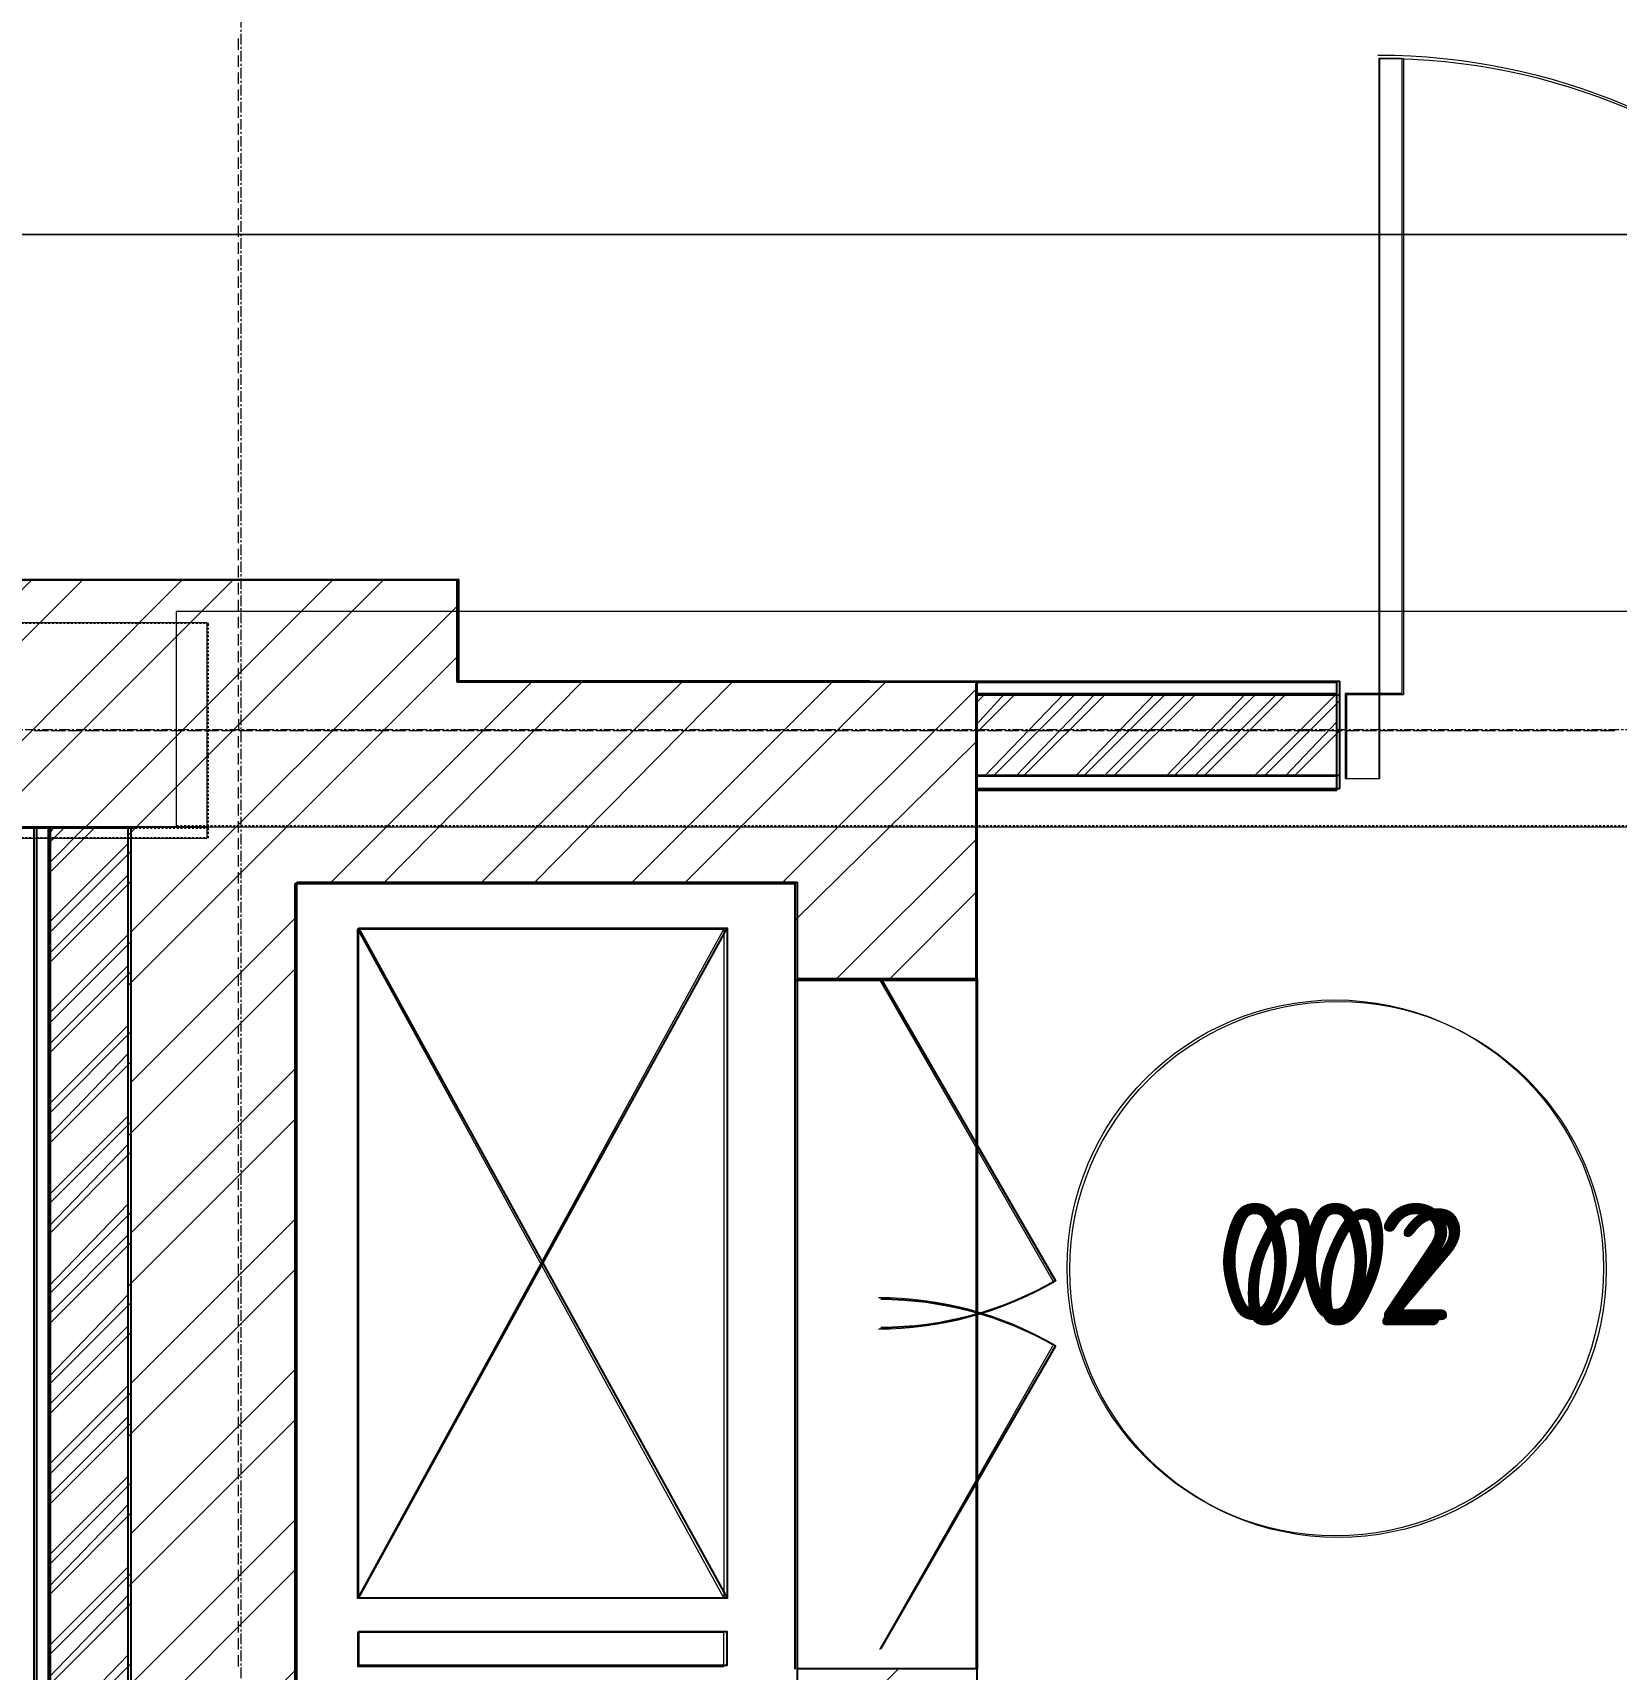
# Model space of a CAD drawing. Header units: millimetres. Extents: x -10178924 to 11692288, y -947381 to 58396.
# Drawn here: x 769948 to 772310, y -788093 to -785650 of the extents above; entities that cross this region are included whole.
import ezdxf

# ---------------------------------------------------------------- set-up
doc = ezdxf.new("R2010")
doc.units = ezdxf.units.MM
for name, pattern in [('HIDDEN', [9.525, 6.35, -3.175]), ('короткая штриховая', [282.222222, 141.111111, -141.111111]), ('осевая', [50.8, 31.75, -6.35, 6.35, -6.35])]:
    doc.linetypes.add(name, pattern=pattern)
for name, color, linetype, lineweight in [('PDF _0', 7, 'Continuous', 9), ('PDF _Разрезы', 7, 'Continuous', 9), ('PDF _Текст', 7, 'Continuous', 5), ('АР_Двери', 250, 'Continuous', 9), ('Балки.1', 7, 'Continuous', 9), ('Двери', 7, 'Continuous', 9), ('Основная ГКЛ', 250, 'Continuous', 9), ('Перегородки', 162, 'Continuous', 9), ('Размеры осевые', 153, 'Continuous', 9), ('Стены.1', 7, 'Continuous', 25), ('ШТРИХОВКА', 252, 'Continuous', 15)]:
    doc.layers.add(name, color=color, linetype=linetype, lineweight=lineweight)
for name, color, linetype in [('PDF _PDF _Марки помещений', 5, 'Continuous'), ('PDF _PDF _Разрезы', 7, 'Continuous'), ('PDF _Балки.1', 7, 'Continuous'), ('PDF _Марки помещений', 5, 'Continuous'), ('PDF _Стены внутр.1', 7, 'Continuous'), ('PDF _Стены.1', 7, 'Continuous'), ('Стены внутр.1', 7, 'Continuous'), ('Тонкая', 7, 'Continuous')]:
    doc.layers.add(name, color=color, linetype=linetype)
for name, color, linetype, true_color in [('PDF _АР_Двери', 7, 'Continuous', 0x545454), ('PDF _Основная ГКЛ', 7, 'Continuous', 0x545454), ('PDF _Перегородки', 7, 'Continuous', 0x0037dd), ('PDF _Размеры осевые', 7, 'Continuous', 0x5d6970), ('PDF _ТОНКАЯ', 7, 'Continuous', 0x006edd), ('PDF _штриховка', 7, 'Continuous', 0x95834a)]:
    doc.layers.add(name, color=color, linetype=linetype, true_color=true_color)
doc.styles.add('ISOCPEUR', font='isocpeui.ttf', dxfattribs={"width": 0.9})
doc.styles.add('PDF ISOCPEUR', font='isocpeur.ttf')

# ---------------------------------------------------------------- blocks, each defined once
blk = doc.blocks.new('*U2234')
at = {"layer": 'АР_Двери'}
for points in [[(-999.4, 0), (-1049.4, 0), (-1049.4, 125), (-999.4, 125)], [(-50, 0), (0, 0), (0, 125), (-50, 125)], [(-50, -949.4), (-85, -949.4), (-85, 0), (-50, 0)]]:
    blk.add_lwpolyline(points, close=True, dxfattribs=at)
blk.add_arc((-50, 0), 949.4, 180, 270, dxfattribs=at)
at = {"layer": 'Основная ГКЛ', "linetype": 'HIDDEN', "ltscale": 5}
for p, q in [((-1059.4, 125), (-1059.4, 0)), ((10, 0), (10, 125))]:
    blk.add_line(p, q, dxfattribs=at)
blk = doc.blocks.new('A$C5282721b')
at = {"layer": 'Перегородки', "lineweight": 20, "true_color": 0x000000, "transparency": 33554687}
h = blk.add_hatch(dxfattribs=at)
h.set_pattern_fill('ANSI32', color=18, scale=10)
h.set_pattern_definition([(45, (-2681.59, 241515.3), (-67.35192, 67.35192), []), (45, (-2636.69, 241515.3), (-67.35192, 67.35192), [])])
h.paths.add_polyline_path([(49358.981, -5847.958), (48997.987, -5847.958), (48997.987, -5967.958), (49539.073, -5967.958), (49539.073, -5847.958), (49478.981, -5847.958)])
h = blk.add_hatch(dxfattribs=at)
h.set_pattern_fill('ANSI32', color=18, scale=10)
h.set_pattern_definition([(45, (-2611.28, 234003.82), (-67.35192, 67.35192), []), (45, (-2566.37, 234003.82), (-67.35192, 67.35192), [])])
h.paths.add_polyline_path([(47735.543, -10999.487), (47615.543, -10999.487), (47615.543, -11596.906), (47735.543, -11596.906)])
h.paths.add_polyline_path([(47735.543, -9093.422), (47615.543, -9093.422), (47615.543, -9964.487), (47735.543, -9964.487)])
h.paths.add_polyline_path([(47615.543, -8058.422), (47735.543, -8058.422), (47735.543, -6046.445), (47615.543, -6046.445)])
at = {"layer": 'ШТРИХОВКА', "ltscale": 100, "true_color": 0x000000, "transparency": 33554687}
h = blk.add_hatch(dxfattribs=at)
h.set_pattern_fill('ANSI31', color=18, scale=50)
h.set_pattern_definition([(45, (-84344.04, 22834.88), (-112.2532, 112.2532), [])])
h.paths.add_polyline_path([(48997.987, -7673.422), (47735.543, -7673.422), (47735.543, -6046.445), (47382.946, -6046.445), (47382.946, -5676.669), (48224.83, -5676.669), (48224.83, -5827.958), (48997.987, -5827.958), (48997.987, -6271.605), (48729.504, -6271.605), (48729.504, -6127.958), (47983.364, -6127.958), (47983.364, -7373.422), (48729.504, -7373.422), (48729.504, -7301.605), (48997.987, -7301.605)])
at = {"color": 18, "linetype": 'короткая штриховая', "ltscale": 0.02, "true_color": 0x000000, "transparency": 33554687}
blk.add_line((30165.416, -6046.445), (47851.287, -6046.445), dxfattribs=at)
at = {"color": 18, "true_color": 0x000000, "transparency": 33554687}
for p, q in [((48729.504, -6271.605), (48729.504, -7301.605)), ((48997.987, -6271.605), (48997.987, -7301.605))]:
    blk.add_line(p, q, dxfattribs=at)
at = {"color": 18, "linetype": 'Continuous', "true_color": 0x000000, "transparency": 33554687, "flags": 128}
blk.add_lwpolyline([(47735.543, -6046.445), (47735.543, -7658.586)], dxfattribs=at)
at = {"layer": 'PDF _Марки помещений', "color": 18, "lineweight": 9, "true_color": 0x000000, "transparency": 33554687}
blk.add_circle((49536.529, -6705.753), 400.064, dxfattribs=at)
at = {"layer": 'PDF _Разрезы', "color": 18, "lineweight": 9, "true_color": 0x000000, "transparency": 33554687}
blk.add_lwpolyline([(-3851.775, -5161.054), (61037.167, -5161.054)], dxfattribs=at)
at = {"layer": 'Балки.1', "color": 18, "linetype": 'короткая штриховая', "ltscale": 0.02, "true_color": 0x000000, "transparency": 33554687}
for p, q in [((47803.888, -5723.414), (50913.848, -5723.414)), ((47803.888, -6043.414), (47803.888, -5723.414)), ((30165.416, -5741.281), (47851.287, -5741.281)), ((47851.287, -6061.281), (47851.287, -5741.281)), ((47803.888, -6043.414), (50913.848, -6043.414)), ((30165.416, -6061.281), (47851.287, -6061.281))]:
    blk.add_line(p, q, dxfattribs=at)
at = {"layer": 'Перегородки', "color": 18, "linetype": 'Continuous', "lineweight": 25, "true_color": 0x000000, "transparency": 33554687}
for p, q in [((48997.987, -5827.958), (49539.073, -5827.958)), ((49539.073, -5987.958), (49539.073, -5827.958)), ((48997.987, -5847.958), (49539.073, -5847.958)), ((48997.987, -5967.958), (49539.073, -5967.958)), ((48997.987, -5987.958), (49539.073, -5987.958))]:
    blk.add_line(p, q, dxfattribs=at)
at = {"layer": 'Перегородки', "color": 18, "lineweight": 25, "true_color": 0x000000, "transparency": 33554687}
for p, q in [((47595.543, -8058.422), (47595.543, -6046.445)), ((47615.543, -8058.422), (47615.543, -6046.445))]:
    blk.add_line(p, q, dxfattribs=at)
at = {"layer": 'Размеры осевые', "color": 251, "linetype": 'осевая', "ltscale": 0.5, "transparency": 33554687}
for p, q in [((47900, -19000), (47900, 1500)), ((-9750, -5900), (57900, -5900))]:
    blk.add_line(p, q, dxfattribs=at)
at = {"layer": 'Стены внутр.1', "color": 18, "true_color": 0x000000, "transparency": 33554687}
for p, q in [((48837.987, -5827.958), (48997.987, -5827.958)), ((48997.987, -5967.958), (48997.987, -5856.515))]:
    blk.add_line(p, q, dxfattribs=at)
at = {"layer": 'Стены внутр.1', "color": 18, "linetype": 'Continuous', "true_color": 0x000000, "transparency": 33554687}
for p, q in [((48729.504, -6271.605), (48769.504, -6271.605)), ((48769.504, -6271.605), (48997.987, -6271.605)), ((48729.504, -7301.605), (48769.504, -7301.605)), ((48769.504, -7301.605), (48997.987, -7301.605))]:
    blk.add_line(p, q, dxfattribs=at)
at = {"layer": 'Стены внутр.1', "color": 18, "linetype": 'Continuous', "true_color": 0x000000, "transparency": 33554687, "flags": 128}
for points in [[(48837.987, -5827.958), (48224.83, -5827.958)], [(48997.987, -6271.605), (48997.987, -5827.958)], [(47735.543, -6046.445), (47735.543, -7673.422)], [(47983.364, -6127.958), (48729.504, -6127.958)], [(47983.364, -7373.422), (47983.364, -6127.958)], [(48729.504, -6127.958), (48729.504, -6271.605)], [(48729.504, -7301.605), (48729.504, -7373.422)], [(48997.987, -7561.98), (48997.987, -7301.605)]]:
    blk.add_lwpolyline(points, dxfattribs=at)
at = {"layer": 'Стены.1', "color": 18, "linetype": 'Continuous', "true_color": 0x000000, "transparency": 33554687, "flags": 128}
for points in [[(47823.001, -5676.669), (47382.946, -5676.669), (47382.946, -6046.445), (47735.543, -6046.445)], [(48224.83, -5827.958), (48224.83, -5676.669), (47823.001, -5676.669)]]:
    blk.add_lwpolyline(points, dxfattribs=at)
at = {"layer": 'Тонкая', "color": 18, "ltscale": 100, "true_color": 0x000000, "transparency": 33554687}
for p, q in [((48075.095, -7196.478), (48625.095, -6196.478)), ((48075.095, -6196.478), (48625.095, -7196.478)), ((48729.504, -6271.605), (48729.504, -7301.605)), ((48997.987, -6271.605), (48997.987, -7301.605)), ((48997.987, -6271.605), (48997.987, -7301.605))]:
    blk.add_line(p, q, dxfattribs=at)
for points in [[(48075.095, -6196.478), (48625.095, -6196.478), (48625.095, -7196.478), (48075.095, -7196.478)], [(48075.095, -7296.478), (48625.095, -7296.478), (48625.095, -7246.478), (48075.095, -7246.478)]]:
    blk.add_lwpolyline(points, close=True, dxfattribs=at)
for points in [[(48854.504, -6271.605), (49115.097, -6722.965, -0.1316525), (48854.504, -6792.791)], [(48854.504, -7271.605), (49115.097, -6820.245, 0.1316525), (48854.504, -6750.419)]]:
    blk.add_lwpolyline(points, format="xyb", dxfattribs=at)
at = {"layer": 'Двери', "color": 18, "linetype": 'Continuous', "ltscale": 2, "true_color": 0x000000, "transparency": 33554687, "rotation": 180.0000000014479}
blk.add_blockref('*U2234', (49549.073, -5847.958), dxfattribs=at)
at = {"layer": 'PDF _Марки помещений', "color": 18, "lineweight": 9, "true_color": 0x000000, "transparency": 33554687, "insert": (49373.555, -6789.468), "char_height": 175, "attachment_point": 7, "style": 'ISOCPEUR'}
blk.add_mtext('002', dxfattribs=at)

msp = doc.modelspace()

# ---------------------------------------------------------------- linework, layer by layer
at = {"layer": 'PDF _0', "lineweight": 25}
for points in [[(752521.3, -786835.7), (770207.5, -786835.7)], [(770089.7, -786835.7), (770089.7, -788448.5)], [(771084.6, -787064.3), (771084.6, -788093)], [(771355.5, -787064.3), (771355.5, -788093)]]:
    msp.add_lwpolyline(points, dxfattribs=at)
at = {"layer": 'PDF _PDF _Марки помещений', "lineweight": 9}
msp.add_circle((771891, -787494), 400, dxfattribs=at)
at = {"layer": 'PDF _PDF _Разрезы', "lineweight": 9}
msp.add_lwpolyline([(718506.2, -785950.9), (783388.3, -785950.9)], dxfattribs=at)
at = {"layer": 'PDF _АР_Двери', "lineweight": 9}
for points in [[(771956.6, -785688.4), (771990.5, -785688.4), (771990.5, -786636.7), (771956.6, -786636.7)], [(771956.6, -786636.7), (771905.8, -786636.7), (771905.8, -786763.7), (771956.6, -786763.7)]]:
    msp.add_lwpolyline(points, close=True, dxfattribs=at)
msp.add_arc((771954.6, -786634.6), 950.4, 0, 90, dxfattribs=at)
at = {"layer": 'PDF _Балки.1', "lineweight": 9}
for points in [[(773269, -786835.7), (773269, -786514), (770161.8, -786514), (770161.8, -786835.7)], [(770207.5, -786530.9), (752521.3, -786530.9), (752521.3, -786852.6), (770207.5, -786852.6)], [(770208.3, -786852.6), (770208.3, -786530.9)], [(770161.7, -786835.7), (773268.9, -786835.7)]]:
    msp.add_lwpolyline(points, dxfattribs=at)
at = {"layer": 'PDF _Основная ГКЛ', "lineweight": 9}
msp.add_lwpolyline([(771893.1, -786636.7), (771893.1, -786763.7)], dxfattribs=at)
at = {"layer": 'PDF _Перегородки', "color": 5, "lineweight": 25}
for points in [[(771355.5, -786619.8), (771893.1, -786619.8)], [(771893.1, -786780.7), (771893.1, -786619.8)], [(771355.5, -786636.7), (771893.1, -786636.7)], [(771355.5, -786759.5), (771893.1, -786759.5)], [(771355.5, -786780.7), (771893.1, -786780.7)], [(770110.9, -788850.8), (769950, -788850.8), (769950, -786835.8)], [(769971.2, -788850.8), (769971.2, -786835.8)]]:
    msp.add_lwpolyline(points, dxfattribs=at)
at = {"layer": 'PDF _Перегородки', "color": 5, "lineweight": 20}
for points in [[(771355.5, -786683.3), (771397.8, -786636.7)], [(771368.2, -786759.5), (771486.7, -786636.7)], [(771414.8, -786759.5), (771533.3, -786636.7)], [(771503.7, -786759.5), (771622.2, -786636.7)], [(771546, -786759.5), (771668.8, -786636.7)], [(771639.1, -786759.5), (771757.7, -786636.7)], [(771681.5, -786759.5), (771804.2, -786636.7)], [(771770.4, -786759.5), (771893.1, -786636.7)], [(771816.9, -786759.5), (771893.1, -786679.1)], [(769971.2, -786848.4), (769979.7, -786835.7)], [(769971.2, -786890.7), (770026.2, -786835.7)], [(769971.2, -786979.6), (770089.7, -786861.1)], [(769971.2, -787026.2), (770089.7, -786907.7)], [(769971.2, -787115.1), (770089.7, -786996.6)], [(769971.2, -787161.7), (770089.7, -787043.1)], [(769971.2, -787250.6), (770089.7, -787132)], [(769971.2, -787297.1), (770089.7, -787174.4)], [(769971.2, -787386), (770089.7, -787267.5)], [(769971.2, -787432.6), (770089.7, -787309.8)], [(769971.2, -787521.5), (770089.7, -787398.7)], [(769971.2, -787563.8), (770089.7, -787445.3)], [(769971.2, -787657), (770089.7, -787534.2)], [(769971.2, -787699.3), (770089.7, -787580.8)], [(769971.2, -787788.2), (770089.7, -787669.7)], [(769971.2, -787834.8), (770089.7, -787716.2)], [(769971.2, -787923.7), (770089.7, -787805.1)], [(769971.2, -787970.2), (770089.7, -787847.5)], [(769971.2, -788059.1), (770089.7, -787940.6)], [(769971.2, -788105.7), (770089.7, -787982.9)], [(769971.2, -788194.6), (770089.7, -788071.8)]]:
    msp.add_lwpolyline(points, dxfattribs=at)
at = {"layer": 'PDF _Размеры осевые', "lineweight": 9}
for points in [[(770254.8, -785654.6), (770254.8, -785654.6)], [(770254.8, -785675.7), (770254.8, -785658.8)], [(770254.8, -785680), (770254.8, -785680)], [(770254.8, -785701.1), (770254.8, -785684.2)], [(770254.8, -785705.4), (770254.8, -785705.4)], [(770254.8, -785726.5), (770254.8, -785709.6)], [(770254.8, -785730.8), (770254.8, -785730.8)], [(770254.8, -785751.9), (770254.8, -785735)], [(770254.8, -785756.2), (770254.8, -785756.2)], [(770254.8, -785777.3), (770254.8, -785760.4)], [(770254.8, -785781.6), (770254.8, -785781.6)], [(770254.8, -785802.7), (770254.8, -785785.8)], [(770254.8, -785807), (770254.8, -785807)], [(770254.8, -785828.1), (770254.8, -785811.2)], [(770254.8, -785832.4), (770254.8, -785832.4)], [(770254.8, -785853.5), (770254.8, -785836.6)], [(770254.8, -785857.8), (770254.8, -785857.8)], [(770254.8, -785878.9), (770254.8, -785862)], [(770254.8, -785883.2), (770254.8, -785883.2)], [(770254.8, -785904.3), (770254.8, -785887.4)], [(770254.8, -785908.6), (770254.8, -785908.6)], [(770254.8, -785929.7), (770254.8, -785912.8)], [(770254.8, -785934), (770254.8, -785934)], [(770254.8, -785955.1), (770254.8, -785938.2)], [(770254.8, -785959.4), (770254.8, -785959.4)], [(770254.8, -785980.5), (770254.8, -785963.6)], [(770254.8, -785984.8), (770254.8, -785984.8)], [(770254.8, -786005.9), (770254.8, -785989)], [(770254.8, -786010.2), (770254.8, -786010.2)], [(770254.8, -786031.3), (770254.8, -786014.4)], [(770254.8, -786035.6), (770254.8, -786035.6)], [(770254.8, -786056.7), (770254.8, -786039.8)], [(770254.8, -786061), (770254.8, -786061)], [(770254.8, -786082.1), (770254.8, -786065.2)], [(770254.8, -786086.4), (770254.8, -786086.4)], [(770254.8, -786107.5), (770254.8, -786090.6)], [(770254.8, -786111.8), (770254.8, -786111.8)], [(770254.8, -786132.9), (770254.8, -786116)], [(770254.8, -786137.2), (770254.8, -786137.2)], [(770254.8, -786158.3), (770254.8, -786141.4)], [(770254.8, -786162.6), (770254.8, -786162.6)], [(770254.8, -786183.7), (770254.8, -786166.8)], [(770254.8, -786188), (770254.8, -786188)], [(770254.8, -786209.1), (770254.8, -786192.2)], [(770254.8, -786213.4), (770254.8, -786213.4)], [(770254.8, -786234.6), (770254.8, -786217.6)], [(770254.8, -786238.8), (770254.8, -786238.8)], [(770254.8, -786260), (770254.8, -786243)], [(770254.8, -786264.2), (770254.8, -786264.2)], [(770254.8, -786285.3), (770254.8, -786268.4)], [(770254.8, -786289.6), (770254.8, -786289.6)], [(770254.8, -786310.7), (770254.8, -786293.8)], [(770254.8, -786315), (770254.8, -786315)], [(770254.8, -786336.1), (770254.8, -786319.2)], [(770254.8, -786340.4), (770254.8, -786340.4)], [(770254.8, -786361.6), (770254.8, -786344.6)], [(770254.8, -786365.8), (770254.8, -786365.8)], [(770254.8, -786387), (770254.8, -786370)], [(770254.8, -786391.2), (770254.8, -786391.2)], [(770254.8, -786412.3), (770254.8, -786395.4)], [(770254.8, -786416.6), (770254.8, -786416.6)], [(770254.8, -786437.8), (770254.8, -786420.8)], [(770254.8, -786442), (770254.8, -786442)], [(770254.8, -786463.2), (770254.8, -786446.2)], [(770254.8, -786467.4), (770254.8, -786467.4)], [(770254.8, -786488.6), (770254.8, -786471.6)], [(770254.8, -786492.8), (770254.8, -786492.8)], [(770254.8, -786514), (770254.8, -786497)], [(770254.8, -786518.2), (770254.8, -786518.2)], [(770254.8, -786539.3), (770254.8, -786522.4)], [(770254.8, -786543.6), (770254.8, -786543.6)], [(770254.8, -786564.8), (770254.8, -786547.8)], [(770254.8, -786569), (770254.8, -786569)], [(770254.8, -786590.2), (770254.8, -786573.2)], [(770254.8, -786594.4), (770254.8, -786594.4)], [(770254.8, -786615.6), (770254.8, -786598.6)], [(770254.8, -786619.8), (770254.8, -786619.8)], [(770254.8, -786641), (770254.8, -786624)], [(770254.8, -786645.2), (770254.8, -786645.2)], [(770254.8, -786666.4), (770254.8, -786649.4)], [(770254.8, -786670.6), (770254.8, -786670.6)], [(769950, -786691.8), (769954.3, -786691.8), (769971.2, -786691.8)], [(769975.4, -786691.8), (769979.7, -786691.8), (769996.6, -786691.8)], [(770000.8, -786691.8), (770005.1, -786691.8), (770022, -786691.8)], [(770026.2, -786691.8), (770030.5, -786691.8), (770047.4, -786691.8)], [(770051.6, -786691.8), (770055.9, -786691.8), (770072.8, -786691.8)], [(770077, -786691.8), (770081.3, -786691.8), (770098.2, -786691.8)], [(770102.4, -786691.8), (770106.7, -786691.8), (770123.6, -786691.8)], [(770127.8, -786691.8), (770132.1, -786691.8), (770149, -786691.8)], [(770153.2, -786691.8), (770157.5, -786691.8), (770174.4, -786691.8)], [(770178.6, -786691.8), (770182.9, -786691.8), (770199.8, -786691.8)], [(770204, -786691.8), (770208.3, -786691.8), (770225.2, -786691.8)], [(770229.4, -786691.8), (770233.7, -786691.8), (770250.6, -786691.8)], [(770254.8, -786674.8), (770254.8, -786691.8), (770259.1, -786691.8), (770276, -786691.8)], [(770254.8, -786696), (770254.8, -786696)], [(770280.2, -786691.8), (770284.5, -786691.8), (770301.4, -786691.8)], [(770305.6, -786691.8), (770309.9, -786691.8), (770326.8, -786691.8)], [(770331, -786691.8), (770335.3, -786691.8), (770352.2, -786691.8)], [(770356.4, -786691.8), (770360.7, -786691.8), (770377.6, -786691.8)], [(770381.8, -786691.8), (770386.1, -786691.8), (770403, -786691.8)], [(770407.2, -786691.8), (770411.5, -786691.8), (770428.4, -786691.8)], [(770432.6, -786691.8), (770436.9, -786691.8), (770453.8, -786691.8)], [(770458, -786691.8), (770462.3, -786691.8), (770479.2, -786691.8)], [(770483.4, -786691.8), (770487.7, -786691.8), (770504.6, -786691.8)], [(770508.8, -786691.8), (770513.1, -786691.8), (770530, -786691.8)], [(770534.2, -786691.8), (770538.5, -786691.8), (770555.4, -786691.8)], [(770559.6, -786691.8), (770563.9, -786691.8), (770580.8, -786691.8)], [(770585, -786691.8), (770589.3, -786691.8), (770606.2, -786691.8)], [(770610.4, -786691.8), (770614.7, -786691.8), (770631.6, -786691.8)], [(770635.8, -786691.8), (770640.1, -786691.8), (770657, -786691.8)], [(770661.2, -786691.8), (770665.5, -786691.8), (770682.4, -786691.8)], [(770686.6, -786691.8), (770690.9, -786691.8), (770707.8, -786691.8)], [(770712, -786691.8), (770716.3, -786691.8), (770733.2, -786691.8)], [(770737.4, -786691.8), (770741.7, -786691.8), (770758.6, -786691.8)], [(770762.8, -786691.8), (770767.1, -786691.8), (770784, -786691.8)], [(770788.2, -786691.8), (770792.5, -786691.8), (770809.4, -786691.8)], [(770813.6, -786691.8), (770817.9, -786691.8), (770834.8, -786691.8)], [(770839, -786691.8), (770843.3, -786691.8), (770860.2, -786691.8)], [(770864.4, -786691.8), (770868.7, -786691.8), (770885.6, -786691.8)], [(770889.8, -786691.8), (770894.1, -786691.8), (770911, -786691.8)], [(770915.2, -786691.8), (770919.5, -786691.8), (770936.4, -786691.8)], [(770940.6, -786691.8), (770944.9, -786691.8), (770961.8, -786691.8)], [(770966, -786691.8), (770970.3, -786691.8), (770987.2, -786691.8)], [(770991.4, -786691.8), (770995.7, -786691.8), (771012.6, -786691.8)], [(771016.8, -786691.8), (771021.1, -786691.8), (771038, -786691.8)], [(771042.2, -786691.8), (771046.5, -786691.8), (771063.4, -786691.8)], [(771067.6, -786691.8), (771071.9, -786691.8), (771088.8, -786691.8)], [(771093, -786691.8), (771097.3, -786691.8), (771114.2, -786691.8)], [(771118.4, -786691.8), (771122.7, -786691.8), (771139.6, -786691.8)], [(771143.8, -786691.8), (771148.1, -786691.8), (771165, -786691.8)], [(771169.2, -786691.8), (771173.5, -786691.8), (771190.4, -786691.8)], [(771194.6, -786691.8), (771198.9, -786691.8), (771215.8, -786691.8)], [(771220, -786691.8), (771224.3, -786691.8), (771241.2, -786691.8)], [(771245.4, -786691.8), (771249.7, -786691.8), (771266.6, -786691.8)], [(771270.8, -786691.8), (771275.1, -786691.8), (771292, -786691.8)], [(771296.2, -786691.8), (771300.5, -786691.8), (771317.4, -786691.8)], [(771321.6, -786691.8), (771325.9, -786691.8), (771342.8, -786691.8)], [(771347, -786691.8), (771351.3, -786691.8), (771368.2, -786691.8)], [(771372.4, -786691.8), (771376.7, -786691.8), (771393.6, -786691.8)], [(771397.8, -786691.8), (771402.1, -786691.8), (771419, -786691.8)], [(771423.2, -786691.8), (771427.5, -786691.8), (771444.4, -786691.8)], [(771448.6, -786691.8), (771452.9, -786691.8), (771469.8, -786691.8)], [(771474, -786691.8), (771478.3, -786691.8), (771495.2, -786691.8)], [(771499.4, -786691.8), (771503.7, -786691.8), (771520.6, -786691.8)], [(771524.8, -786691.8), (771529.1, -786691.8), (771546, -786691.8)], [(771550.2, -786691.8), (771554.5, -786691.8), (771571.4, -786691.8)], [(771575.6, -786691.8), (771579.9, -786691.8), (771596.8, -786691.8)], [(771601, -786691.8), (771605.3, -786691.8), (771622.2, -786691.8)], [(771626.4, -786691.8), (771630.7, -786691.8), (771647.6, -786691.8)], [(771651.8, -786691.8), (771656.1, -786691.8), (771673, -786691.8)], [(771677.2, -786691.8), (771681.5, -786691.8), (771698.4, -786691.8)], [(771702.6, -786691.8), (771706.9, -786691.8), (771723.8, -786691.8)], [(771728, -786691.8), (771732.3, -786691.8), (771749.2, -786691.8)], [(771753.4, -786691.8), (771757.7, -786691.8), (771774.6, -786691.8)], [(771778.8, -786691.8), (771783.1, -786691.8), (771800, -786691.8)], [(771804.2, -786691.8), (771808.5, -786691.8), (771825.4, -786691.8)], [(771829.6, -786691.8), (771833.9, -786691.8), (771850.8, -786691.8)], [(771855, -786691.8), (771859.3, -786691.8), (771876.2, -786691.8)], [(771880.4, -786691.8), (771884.7, -786691.8), (771901.6, -786691.8)], [(771905.8, -786691.8), (771910.1, -786691.8), (771927, -786691.8)], [(771931.2, -786691.8), (771935.5, -786691.8), (771952.4, -786691.8)], [(771956.6, -786691.8), (771960.9, -786691.8), (771977.8, -786691.8)], [(771982, -786691.8), (771986.3, -786691.8), (772003.2, -786691.8)], [(772007.4, -786691.8), (772011.7, -786691.8), (772028.6, -786691.8)], [(772032.8, -786691.8), (772037.1, -786691.8), (772054, -786691.8)], [(772058.2, -786691.8), (772062.5, -786691.8), (772079.4, -786691.8)], [(772083.6, -786691.8), (772087.9, -786691.8), (772104.8, -786691.8)], [(772109, -786691.8), (772113.3, -786691.8), (772130.2, -786691.8)], [(772134.4, -786691.8), (772138.7, -786691.8), (772155.6, -786691.8)], [(772159.8, -786691.8), (772164.1, -786691.8), (772181, -786691.8)], [(772185.2, -786691.8), (772189.5, -786691.8), (772206.4, -786691.8)], [(772210.6, -786691.8), (772214.9, -786691.8), (772231.8, -786691.8)], [(772236, -786691.8), (772240.3, -786691.8), (772257.2, -786691.8)], [(772261.4, -786691.8), (772265.7, -786691.8), (772282.6, -786691.8)], [(772286.8, -786691.8), (772291.1, -786691.8), (772308, -786691.8)], [(770254.8, -786717.2), (770254.8, -786700.2)], [(770254.8, -786721.4), (770254.8, -786721.4)], [(770254.8, -786742.6), (770254.8, -786725.6)], [(770254.8, -786746.8), (770254.8, -786746.8)], [(770254.8, -786768), (770254.8, -786751)], [(770254.8, -786772.2), (770254.8, -786772.2)], [(770254.8, -786793.4), (770254.8, -786776.4)], [(770254.8, -786797.6), (770254.8, -786797.6)], [(770254.8, -786818.8), (770254.8, -786801.8)], [(770254.8, -786823), (770254.8, -786823)], [(770254.8, -786844.2), (770254.8, -786827.2)], [(770254.8, -786848.4), (770254.8, -786848.4)], [(770254.8, -786869.6), (770254.8, -786852.6)], [(770254.8, -786873.8), (770254.8, -786873.8)], [(770254.8, -786895), (770254.8, -786878)], [(770254.8, -786899.2), (770254.8, -786899.2)], [(770254.8, -786920.4), (770254.8, -786903.4)], [(770254.8, -786924.6), (770254.8, -786924.6)], [(770254.8, -786945.8), (770254.8, -786928.8)], [(770254.8, -786950), (770254.8, -786950)], [(770254.8, -786971.2), (770254.8, -786954.2)], [(770254.8, -786975.4), (770254.8, -786975.4)], [(770254.8, -786996.6), (770254.8, -786979.6)], [(770254.8, -787000.8), (770254.8, -787000.8)], [(770254.8, -787022), (770254.8, -787005)], [(770254.8, -787026.2), (770254.8, -787026.2)], [(770254.8, -787047.4), (770254.8, -787030.4)], [(770254.8, -787051.6), (770254.8, -787051.6)], [(770254.8, -787072.8), (770254.8, -787055.8)], [(770254.8, -787077), (770254.8, -787077)], [(770254.8, -787098.2), (770254.8, -787081.2)], [(770254.8, -787102.4), (770254.8, -787102.4)], [(770254.8, -787123.6), (770254.8, -787106.6)], [(770254.8, -787127.8), (770254.8, -787127.8)], [(770254.8, -787149), (770254.8, -787132)], [(770254.8, -787153.2), (770254.8, -787153.2)], [(770254.8, -787174.4), (770254.8, -787157.4)], [(770254.8, -787178.6), (770254.8, -787178.6)], [(770254.8, -787199.8), (770254.8, -787182.8)], [(770254.8, -787204), (770254.8, -787204)], [(770254.8, -787225.2), (770254.8, -787208.2)], [(770254.8, -787229.4), (770254.8, -787229.4)], [(770254.8, -787250.6), (770254.8, -787233.6)], [(770254.8, -787254.8), (770254.8, -787254.8)], [(770254.8, -787276), (770254.8, -787259)], [(770254.8, -787280.2), (770254.8, -787280.2)], [(770254.8, -787301.4), (770254.8, -787284.4)], [(770254.8, -787305.6), (770254.8, -787305.6)], [(770254.8, -787326.8), (770254.8, -787309.8)], [(770254.8, -787331), (770254.8, -787331)], [(770254.8, -787352.2), (770254.8, -787335.2)], [(770254.8, -787356.4), (770254.8, -787356.4)], [(770254.8, -787377.6), (770254.8, -787360.6)], [(770254.8, -787381.8), (770254.8, -787381.8)], [(770254.8, -787403), (770254.8, -787386)], [(770254.8, -787407.2), (770254.8, -787407.2)], [(770254.8, -787428.4), (770254.8, -787411.4)], [(770254.8, -787432.6), (770254.8, -787432.6)], [(770254.8, -787453.8), (770254.8, -787436.8)], [(770254.8, -787458), (770254.8, -787458)], [(770254.8, -787479.2), (770254.8, -787462.2)], [(770254.8, -787483.4), (770254.8, -787483.4)], [(770254.8, -787504.6), (770254.8, -787487.6)], [(770254.8, -787508.8), (770254.8, -787508.8)], [(770254.8, -787530), (770254.8, -787513)], [(770254.8, -787534.2), (770254.8, -787534.2)], [(770254.8, -787555.4), (770254.8, -787538.4)], [(770254.8, -787559.6), (770254.8, -787559.6)], [(770254.8, -787580.8), (770254.8, -787563.8)], [(770254.8, -787585), (770254.8, -787585)], [(770254.8, -787606.2), (770254.8, -787589.2)], [(770254.8, -787610.4), (770254.8, -787610.4)], [(770254.8, -787631.6), (770254.8, -787614.6)], [(770254.8, -787635.8), (770254.8, -787635.8)], [(770254.8, -787657), (770254.8, -787640)], [(770254.8, -787661.2), (770254.8, -787661.2)], [(770254.8, -787682.4), (770254.8, -787665.4)], [(770254.8, -787686.6), (770254.8, -787686.6)], [(770254.8, -787707.8), (770254.8, -787690.8)], [(770254.8, -787712), (770254.8, -787712)], [(770254.8, -787733.2), (770254.8, -787716.2)], [(770254.8, -787737.4), (770254.8, -787737.4)], [(770254.8, -787758.6), (770254.8, -787741.6)], [(770254.8, -787762.8), (770254.8, -787762.8)], [(770254.8, -787784), (770254.8, -787767)], [(770254.8, -787788.2), (770254.8, -787788.2)], [(770254.8, -787809.4), (770254.8, -787792.4)], [(770254.8, -787813.6), (770254.8, -787813.6)], [(770254.8, -787834.8), (770254.8, -787817.8)], [(770254.8, -787839), (770254.8, -787839)], [(770254.8, -787860.2), (770254.8, -787843.2)], [(770254.8, -787864.4), (770254.8, -787864.4)], [(770254.8, -787885.6), (770254.8, -787868.6)], [(770254.8, -787889.8), (770254.8, -787889.8)], [(770254.8, -787911), (770254.8, -787894)], [(770254.8, -787915.2), (770254.8, -787915.2)], [(770254.8, -787936.4), (770254.8, -787919.4)], [(770254.8, -787940.6), (770254.8, -787940.6)], [(770254.8, -787961.8), (770254.8, -787944.8)], [(770254.8, -787966), (770254.8, -787966)], [(770254.8, -787987.2), (770254.8, -787970.2)], [(770254.8, -787991.4), (770254.8, -787991.4)], [(770254.8, -788012.6), (770254.8, -787995.6)], [(770254.8, -788016.8), (770254.8, -788016.8)], [(770254.8, -788038), (770254.8, -788021)], [(770254.8, -788042.2), (770254.8, -788042.2)], [(770254.8, -788063.4), (770254.8, -788046.4)], [(770254.8, -788067.6), (770254.8, -788067.6)], [(770254.8, -788088.8), (770254.8, -788071.8)]]:
    msp.add_lwpolyline(points, dxfattribs=at)
at = {"layer": 'PDF _Стены внутр.1', "lineweight": 25}
for points in [[(771355.5, -786619.8), (771194.6, -786619.8), (770580.8, -786619.8)], [(771355.5, -787064.3), (771355.5, -786619.8)], [(771355.5, -786759.5), (771355.5, -786645.2)], [(770089.7, -786835.7), (770089.7, -788465.5)], [(770339.5, -786920.4), (771084.5, -786920.4)], [(770339.5, -788165), (770339.5, -786920.4)], [(771084.6, -786920.4), (771084.6, -787064.3)], [(771084.6, -787064.3), (771126.9, -787064.3), (771355.5, -787064.3)]]:
    msp.add_lwpolyline(points, dxfattribs=at)
at = {"layer": 'PDF _Стены.1', "lineweight": 25}
msp.add_lwpolyline([(770580.8, -786619.8), (770580.8, -786467.4), (770178.6, -786467.4), (769738.4, -786467.4), (769738.4, -786835.7), (770089.7, -786835.7)], dxfattribs=at)
at = {"layer": 'PDF _ТОНКАЯ', "lineweight": 18}
for points in [[(770432.6, -786988.1), (770978.7, -786988.1), (770978.7, -787987.1), (770432.6, -787987.1)], [(771355.5, -788093), (771355.5, -787064.3)], [(770432.6, -788088.8), (770978.7, -788088.8), (770978.7, -788038), (770432.6, -788038)]]:
    msp.add_lwpolyline(points, close=True, dxfattribs=at)
for points in [[(770432.6, -787987.2), (770978.7, -786988.1)], [(770432.6, -786988.1), (770978.7, -787987.1)], [(771084.6, -787064.3), (771084.6, -788093)], [(771211.6, -787064.3), (771469.8, -787513)], [(771211.6, -788063.4), (771469.8, -787610.4)]]:
    msp.add_lwpolyline(points, dxfattribs=at)
for centre, start, end in [((771209.5, -787062.2), 269.9999, 299.9988), ((771209.5, -788061.2), 60.0012, 90.0001)]:
    msp.add_arc(centre, 522.8, start, end, dxfattribs=at)
at = {"layer": 'PDF _штриховка', "color": 251, "lineweight": 5, "true_color": 0x636466}
for points in [[(769738.4, -786751), (770022, -786467.4)], [(769878.1, -786835.7), (770246.3, -786467.4)], [(770089.7, -786848.4), (770470.7, -786467.4)], [(770089.7, -787072.8), (770580.8, -786581.7)], [(770470.7, -786920.4), (770767, -786619.8)], [(770695.1, -786920.4), (770991.4, -786619.8)], [(770919.5, -786920.4), (771220, -786619.8)], [(771084.6, -786975.4), (771355.5, -786708.7)], [(771224.3, -787064.3), (771355.5, -786933.1)], [(770089.7, -787297.1), (770339.5, -787047.4)], [(770089.7, -787521.5), (770339.5, -787271.7)], [(770089.7, -787745.9), (770339.5, -787496.1)], [(770089.7, -787970.2), (770339.5, -787720.5)], [(770089.7, -788194.6), (770339.5, -787944.8)]]:
    msp.add_lwpolyline(points, dxfattribs=at)

# ---------------------------------------------------------------- block references
msp.add_blockref('A$C5282721b', (722358.6, -780790.4))

# ---------------------------------------------------------------- texts
at = {"layer": 'PDF _Текст', "color": 5, "insert": (771711.1, -787484.5), "char_height": 175, "attachment_point": 4, "style": 'PDF ISOCPEUR'}
msp.add_mtext('002', dxfattribs=at)

doc.saveas('drawing.dxf')
